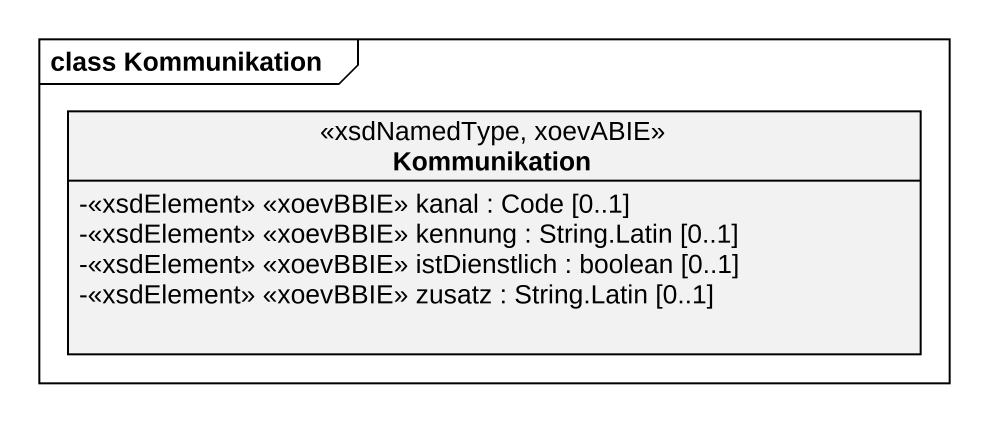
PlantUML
@startuml
mainframe class Kommunikation
hide circle
hide empty members
skinparam classAttributeIconSize 0
class Kommunikation <<xsdNamedType, xoevABIE>> {
  -<<xsdElement>> <<xoevBBIE>> kanal : Code [0..1]
  -<<xsdElement>> <<xoevBBIE>> kennung : String.Latin [0..1]
  -<<xsdElement>> <<xoevBBIE>> istDienstlich : boolean [0..1]
  -<<xsdElement>> <<xoevBBIE>> zusatz : String.Latin [0..1]
}
@enduml
